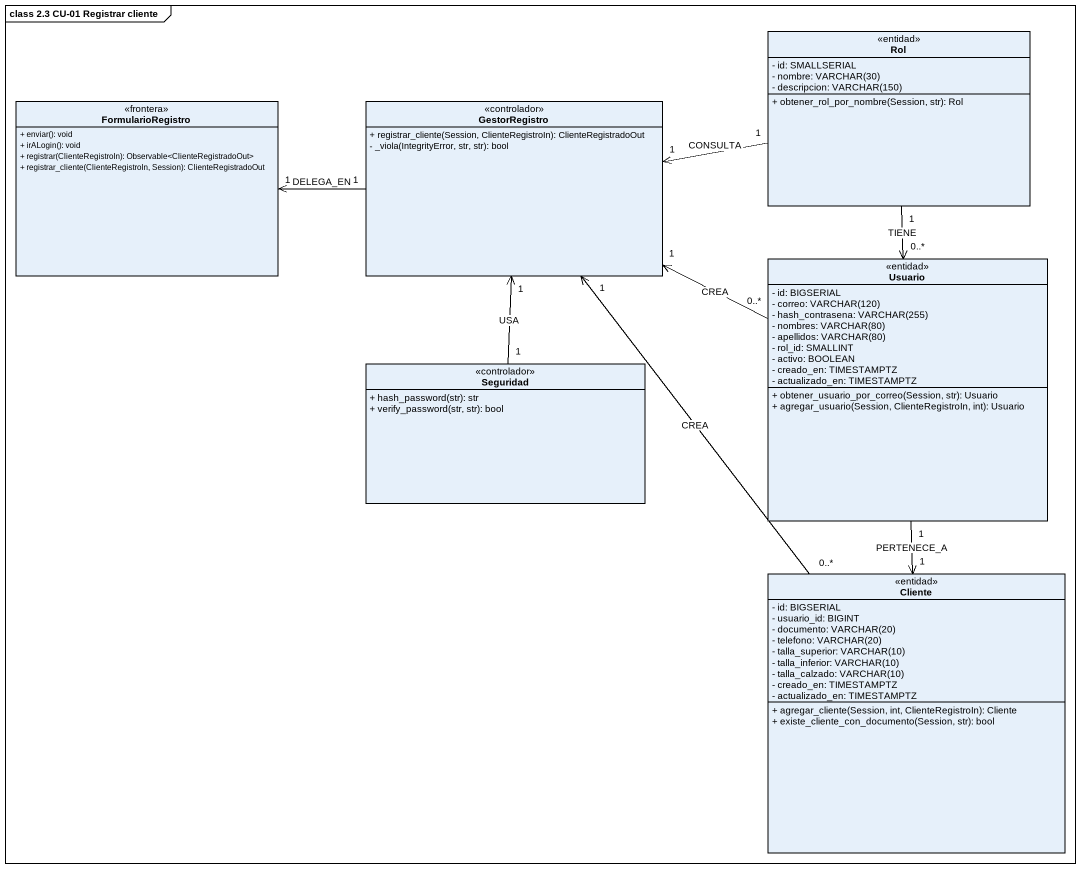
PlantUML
@startuml
mainframe class 2.3 CU-01 Registrar cliente
hide circle
hide empty members
skinparam classAttributeIconSize 0
class Rol <<entidad>> {
  - id: SMALLSERIAL
  {field} - nombre: VARCHAR(30)
  {field} - descripcion: VARCHAR(150)
  + obtener_rol_por_nombre(Session, str): Rol
}
class FormularioRegistro <<frontera>> {
  + enviar(): void
  + irALogin(): void
  + registrar(ClienteRegistroIn): Observable<ClienteRegistradoOut>
  + registrar_cliente(ClienteRegistroIn, Session): ClienteRegistradoOut
}
class GestorRegistro <<controlador>> {
  + registrar_cliente(Session, ClienteRegistroIn): ClienteRegistradoOut
  - _viola(IntegrityError, str, str): bool
}
class Usuario <<entidad>> {
  - id: BIGSERIAL
  {field} - correo: VARCHAR(120)
  {field} - hash_contrasena: VARCHAR(255)
  {field} - nombres: VARCHAR(80)
  {field} - apellidos: VARCHAR(80)
  - rol_id: SMALLINT
  - activo: BOOLEAN
  - creado_en: TIMESTAMPTZ
  - actualizado_en: TIMESTAMPTZ
  + obtener_usuario_por_correo(Session, str): Usuario
  + agregar_usuario(Session, ClienteRegistroIn, int): Usuario
}
class Seguridad <<controlador>> {
  + hash_password(str): str
  + verify_password(str, str): bool
}
class Cliente <<entidad>> {
  - id: BIGSERIAL
  - usuario_id: BIGINT
  {field} - documento: VARCHAR(20)
  {field} - telefono: VARCHAR(20)
  {field} - talla_superior: VARCHAR(10)
  {field} - talla_inferior: VARCHAR(10)
  {field} - talla_calzado: VARCHAR(10)
  - creado_en: TIMESTAMPTZ
  - actualizado_en: TIMESTAMPTZ
  + agregar_cliente(Session, int, ClienteRegistroIn): Cliente
  + existe_cliente_con_documento(Session, str): bool
}
FormularioRegistro "1" <-right- "1" GestorRegistro : DELEGA_EN
GestorRegistro "1" <-right- "1" Rol : CONSULTA
GestorRegistro "1" <-right- "0..*" Usuario : CREA
GestorRegistro "1" <-- "1" Seguridad : USA
GestorRegistro "1" <-- "0..*" Cliente : CREA
Usuario "0..*" <-up- "1" Rol : TIENE
Cliente "1" <-up- "1" Usuario : PERTENECE_A
@enduml
